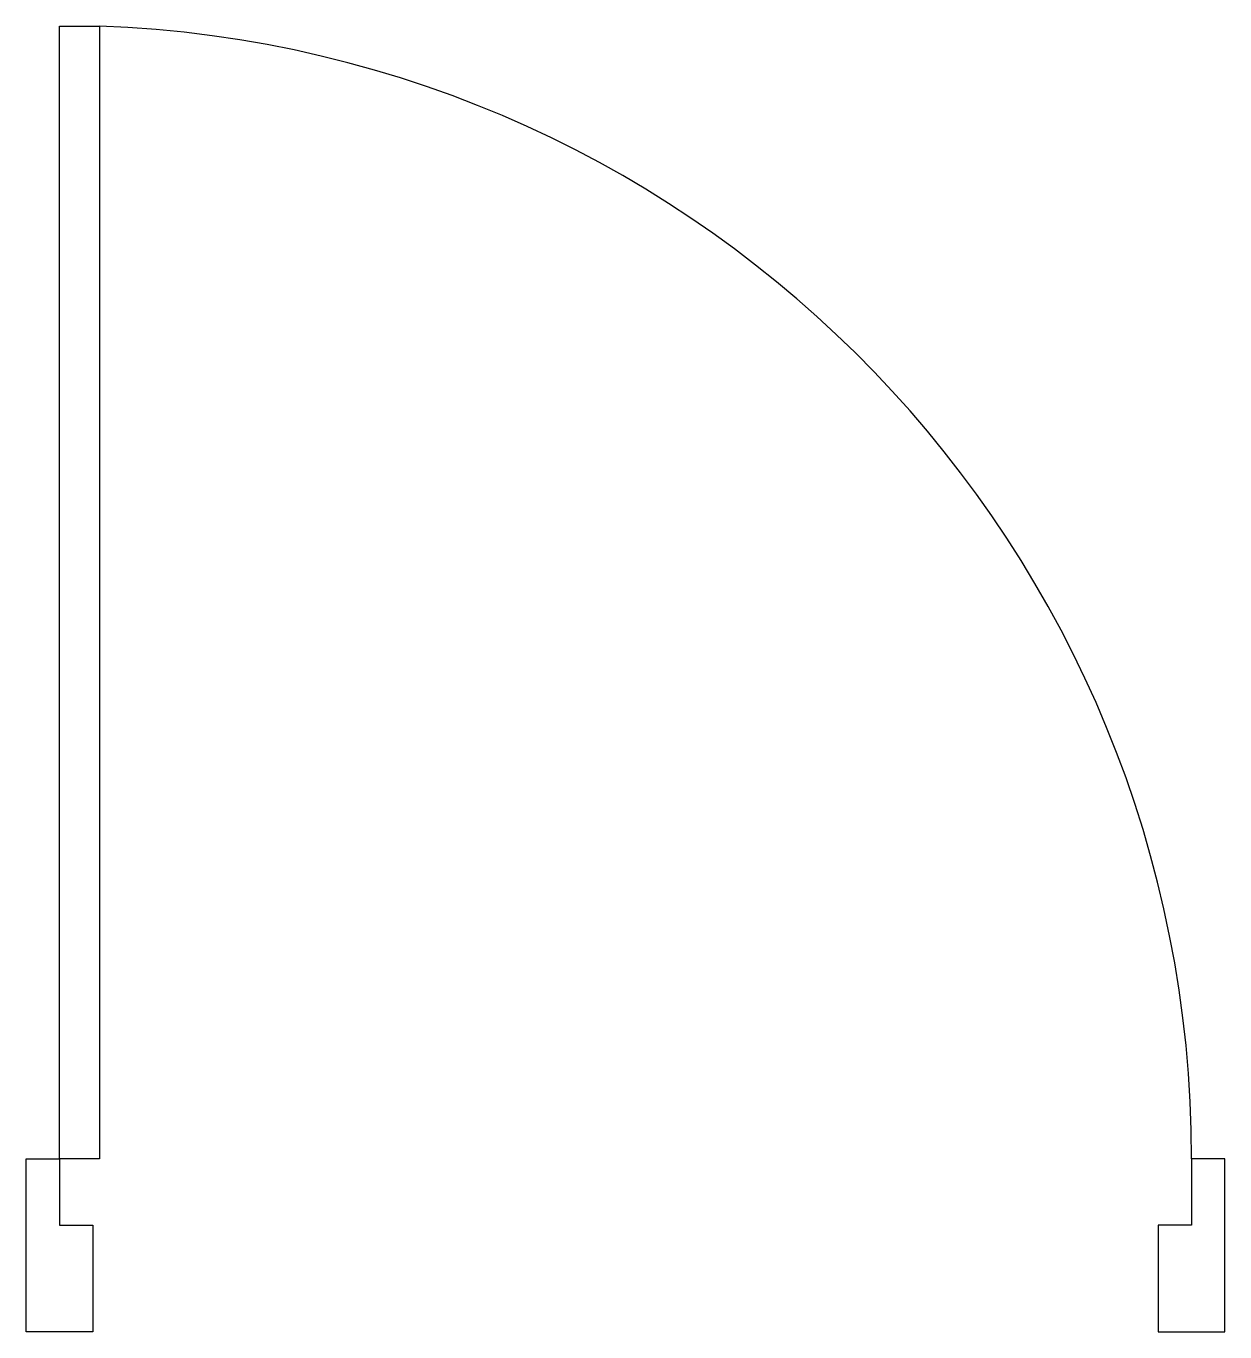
# Model space of a CAD drawing. Extents: x 3.98 to 4.88, y 6.55 to 7.53.
import ezdxf

# ---------------------------------------------------------------- set-up
doc = ezdxf.new("R2010")
doc.units = 0
doc.header["$MEASUREMENT"] = 0
doc.layers.get('0').update_dxf_attribs({"linetype": 'CONTINUOUS'})
doc.layers.add('GIRO', color=1, linetype='CONTINUOUS')

msp = doc.modelspace()

# ---------------------------------------------------------------- linework, layer by layer
for points in [[(4.005, 6.68), (4.005, 7.53), (4.035, 7.53), (4.035, 6.68)], [(3.98, 6.68), (4.005, 6.68), (4.005, 6.63), (4.03, 6.63), (4.03, 6.55), (3.98, 6.55)], [(4.88, 6.68), (4.855, 6.68), (4.855, 6.63), (4.83, 6.63), (4.83, 6.55), (4.88, 6.55)]]:
    msp.add_lwpolyline(points, close=True)
at = {"layer": 'GIRO'}
msp.add_arc((4.00445, 6.68), 0.85055, 0, 87.94169, dxfattribs=at)

doc.saveas('drawing.dxf')
